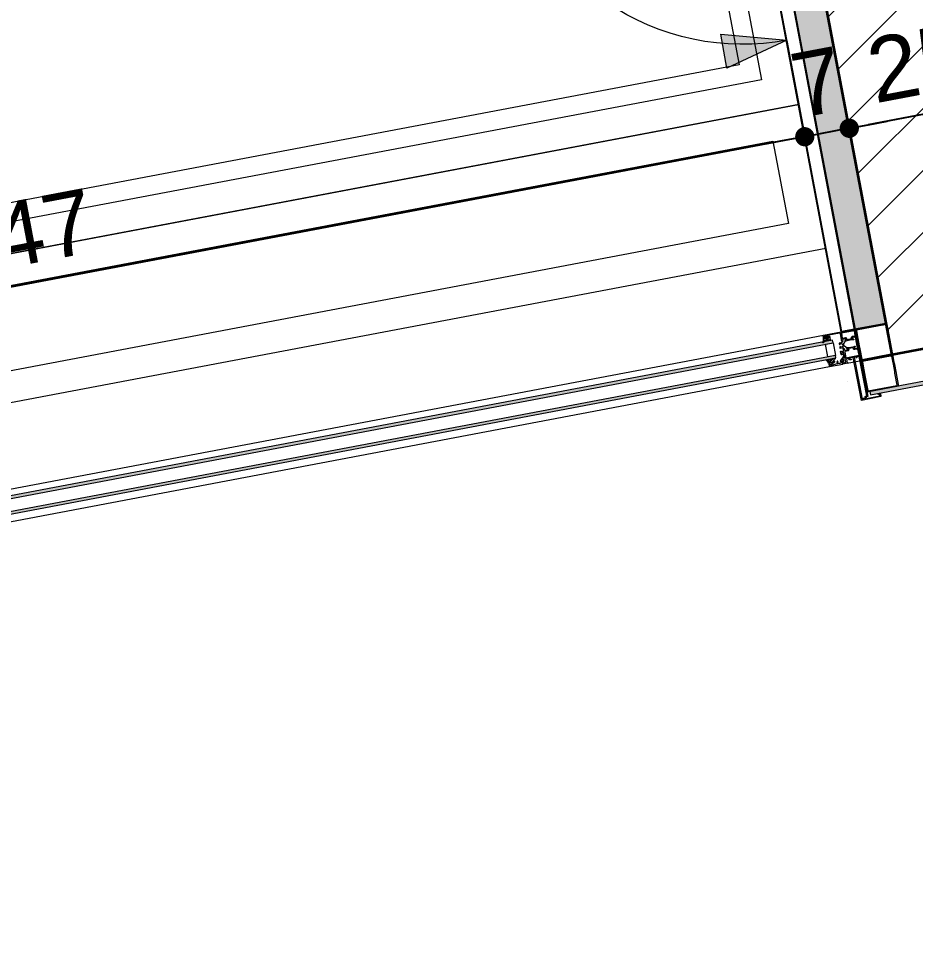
# Model space of a CAD drawing. Header units: centimetres. Extents: x 56941 to 84569, y -27946 to -11680.
# Drawn here: x 57951.7 to 58091.8, y -23923.8 to -23777.5 of the extents above; entities that cross this region are included whole.
import ezdxf

# ---------------------------------------------------------------- set-up
doc = ezdxf.new("R2010")
doc.units = ezdxf.units.CM
doc.header["$LTSCALE"] = 50.8
doc.header["$PDMODE"] = 1
doc.header["$PDSIZE"] = -2
doc.layers.get('0').update_dxf_attribs({"lineweight": 18})
for name, color, linetype, lineweight in [('0-PROJET-CHAPE_CARRELAGE', 7, 'Continuous', 25), ('0-PROJET-COTATIONS', 7, 'Continuous', 13), ('0-PROJET-DESSINS CRÉES', 7, 'Continuous', 9), ('0-PROJET-ISOLATION', 7, 'Continuous', 13), ('0-PROJET-MENUISERIES EXT', 7, 'Continuous', 5), ('0-PROJET-MUR BETON', 7, 'Continuous', 35), ('0-PROJET-NGF', 7, 'Continuous', 5)]:
    doc.layers.add(name, color=color, linetype=linetype, lineweight=lineweight)
doc.styles.add('Arial', font='Arial')
doc.styles.add('Futura Std Book', font='Futura Std Book')
doc.styles.add('Helvetica', font='Helvetica')
doc.dimstyles.new('IS cotation 1_20ème', dxfattribs={"dimtxt": 10.08724, "dimasz": 3.007568, "dimexe": 1, "dimexo": 15.875, "dimgap": 3, "dimtad": 1, "dimdec": 1, "dimtxsty": 'Helvetica', "dimblk": 'DOT', "dimblk1": 'DOT', "dimblk2": 'DOT', "dimcen": 0, "dimdle": 10, "dimazin": 0, "dimtfac": 1, "dimtdec": 1, "dimtix": 1, "dimtmove": 0, "dimatfit": 0, "dimldrblk": 'VW_FILLEDARROW', "dimfxl": 0, "dimfrac": 2, "dimtolj": 1, "dimarcsym": 0})

# ---------------------------------------------------------------- blocks, each defined once
blk = doc.blocks.new('Groupe-212-1')
at = {"color": 7, "lineweight": 13, "flags": 128}
blk.add_lwpolyline([(19266.39, -45917.9), (19267.45, -45923.5), (19267.2, -45923.54), (19267.25, -45923.79), (19269.31, -45923.4), (19269.27, -45923.15), (19269.07, -45923.19), (19269.05, -45923.07), (19269.39, -45923.01), (19269.49, -45923.52), (19266.44, -45924.1), (19265.17, -45917.39), (19264.58, -45917.51), (19264.59, -45917.59, 0.363988), (19264.67, -45917.66), (19264.81, -45917.66), (19264.83, -45917.75), (19264.76, -45917.77, -0.364152), (19264.48, -45917.61, 0.36415), (19264.36, -45917.55), (19264.09, -45917.6), (19264.21, -45918.21), (19264.31, -45918.19), (19264.32, -45918.29), (19263.54, -45918.44), (19263.47, -45918.1), (19263.56, -45917.97), (19263.62, -45917.96), (19263.65, -45918.14), (19263.66, -45918.16), (19263.67, -45918.18), (19263.69, -45918.2), (19263.71, -45918.21), (19263.73, -45918.22), (19263.75, -45918.22), (19263.77, -45918.22), (19263.9, -45918.2), (19263.92, -45918.19), (19263.94, -45918.18), (19263.96, -45918.16), (19263.97, -45918.14), (19263.98, -45918.12), (19263.98, -45918.1), (19263.98, -45918.08), (19263.71, -45916.67), (19263.71, -45916.65), (19263.7, -45916.63), (19263.68, -45916.62), (19263.66, -45916.6), (19263.64, -45916.6), (19263.62, -45916.59), (19263.6, -45916.59), (19263.47, -45916.62), (19263.45, -45916.62), (19263.43, -45916.64), (19263.41, -45916.65), (19263.4, -45916.67), (19263.39, -45916.69), (19263.39, -45916.71), (19263.39, -45916.74), (19263.44, -45916.98), (19263.39, -45916.99), (19263.36, -45916.99), (19263.34, -45916.99), (19263.32, -45916.98), (19263.3, -45916.97), (19263.29, -45916.95), (19263.28, -45916.93), (19263.27, -45916.91), (19263.19, -45916.47), (19263.19, -45916.45), (19263.19, -45916.44), (19263.2, -45916.42), (19263.21, -45916.42), (19263.23, -45916.41), (19263.32, -45916.39), (19263.34, -45916.47), (19263.61, -45916.42), (19263.63, -45916.41), (19263.65, -45916.4), (19263.65, -45916.38), (19263.65, -45916.36), (19263.65, -45916.33), (19263.65, -45916.33), (19263.66, -45916.31), (19263.66, -45916.3), (19263.65, -45916.25), (19263.65, -45916.24), (19263.63, -45916.23), (19263.63, -45916.23), (19263.59, -45916.04), (19263.6, -45916.03), (19263.6, -45916.02), (19263.62, -45916.01), (19263.72, -45915.99), (19263.73, -45915.99), (19263.74, -45916), (19263.75, -45916.02), (19263.8, -45916.25), (19263.8, -45916.27), (19263.82, -45916.28), (19263.83, -45916.29), (19263.85, -45916.29), (19264.24, -45916.22), (19264.26, -45916.21), (19264.27, -45916.2), (19264.28, -45916.18), (19264.28, -45916.16), (19264.26, -45916.09), (19264.08, -45915.88), (19264.08, -45915.87), (19264.08, -45915.87), (19264.09, -45915.86), (19264.09, -45915.86), (19264.1, -45915.86), (19264.38, -45915.85), (19265.15, -45915.71), (19265.42, -45915.61), (19265.42, -45915.61), (19265.43, -45915.61), (19265.43, -45915.61), (19265.44, -45915.62), (19265.44, -45915.62), (19265.35, -45915.89), (19265.36, -45915.96), (19265.37, -45915.97), (19265.38, -45915.99), (19265.4, -45915.99), (19265.42, -45915.99), (19265.8, -45915.92), (19265.82, -45915.92), (19265.83, -45915.9), (19265.84, -45915.88), (19265.84, -45915.86), (19265.79, -45915.63), (19265.58, -45914.48), (19265.53, -45914.24), (19265.53, -45914.22), (19265.51, -45914.21), (19265.49, -45914.2), (19265.47, -45914.2), (19265.09, -45914.28), (19265.07, -45914.28), (19265.06, -45914.3), (19265.05, -45914.31), (19265.05, -45914.33), (19265.06, -45914.4), (19265.25, -45914.61), (19265.25, -45914.62), (19265.25, -45914.63), (19265.24, -45914.63), (19265.24, -45914.63), (19265.23, -45914.63), (19264.95, -45914.64), (19264.18, -45914.78), (19263.91, -45914.89), (19263.91, -45914.89), (19263.9, -45914.89), (19263.89, -45914.88), (19263.89, -45914.88), (19263.89, -45914.87), (19263.98, -45914.61), (19263.97, -45914.54), (19263.96, -45914.52), (19263.95, -45914.51), (19263.93, -45914.5), (19263.91, -45914.5), (19263.53, -45914.57), (19263.51, -45914.58), (19263.5, -45914.59), (19263.49, -45914.61), (19263.49, -45914.63), (19263.53, -45914.87), (19263.53, -45914.88), (19263.52, -45914.89), (19263.51, -45914.9), (19263.41, -45914.92), (19263.4, -45914.92), (19263.38, -45914.91), (19263.38, -45914.9), (19263.34, -45914.71), (19263.32, -45914.61), (19263.15, -45913.69), (19263.14, -45913.66), (19263.12, -45913.64), (19263.11, -45913.62), (19263.08, -45913.61), (19263.06, -45913.61), (19263.03, -45913.61), (19261.37, -45913.92), (19261.35, -45913.93), (19261.34, -45913.94), (19261.33, -45913.96), (19261.33, -45913.98), (19261.35, -45914.1), (19261.36, -45914.12), (19261.37, -45914.13), (19261.39, -45914.14), (19261.41, -45914.14), (19261.44, -45914.13), (19261.46, -45914.13), (19261.48, -45914.14), (19261.49, -45914.15), (19261.5, -45914.17), (19261.5, -45914.19), (19261.5, -45914.21), (19261.49, -45914.23), (19261.48, -45914.24), (19261.46, -45914.25), (19261.21, -45914.3), (19261.19, -45914.3), (19261.17, -45914.29), (19261.16, -45914.28), (19261.15, -45914.26), (19261.14, -45914.21), (19261.24, -45914.19), (19261.21, -45914.04), (19261.2, -45914.02), (19261.19, -45914), (19261.17, -45913.98), (19261.14, -45913.97), (19261.12, -45913.96), (19261.09, -45913.96), (19260.7, -45914.04), (19260.68, -45914.05), (19260.65, -45914.06), (19260.64, -45914.08), (19260.62, -45914.1), (19260.62, -45914.13), (19260.62, -45914.16), (19260.65, -45914.3), (19260.75, -45914.28), (19260.76, -45914.33), (19260.76, -45914.35), (19260.75, -45914.37), (19260.73, -45914.38), (19260.72, -45914.39), (19260.59, -45914.42), (19260.57, -45914.42), (19260.55, -45914.41), (19260.54, -45914.39), (19260.53, -45914.38), (19260.46, -45913.98), (19260.46, -45913.96), (19260.46, -45913.95), (19260.48, -45913.93), (19260.5, -45913.92), (19265.46, -45912.98), (19265.51, -45913.25), (19265.68, -45914.16), (19265.7, -45914.26), (19266.01, -45915.88), (19266.01, -45915.91), (19266.34, -45917.63)], format="xyb", close=True, dxfattribs=at)
for points in [[(19264.11, -45914.42), (19264.12, -45914.45), (19264.14, -45914.58), (19264.15, -45914.6), (19264.16, -45914.61), (19264.18, -45914.62), (19264.2, -45914.62), (19264.87, -45914.49), (19264.89, -45914.48), (19264.9, -45914.47), (19264.91, -45914.45), (19264.91, -45914.43), (19264.88, -45914.3), (19264.88, -45914.27), (19264.89, -45914.24), (19264.9, -45914.21), (19264.92, -45914.18), (19264.94, -45914.16), (19264.97, -45914.14), (19265, -45914.13), (19265.44, -45914.05), (19265.46, -45914.04), (19265.48, -45914.02), (19265.48, -45914.01), (19265.48, -45913.99), (19265.34, -45913.22), (19265.33, -45913.2), (19265.32, -45913.19), (19265.3, -45913.18), (19265.28, -45913.18), (19263.34, -45913.55), (19263.32, -45913.56), (19263.3, -45913.57), (19263.3, -45913.59), (19263.3, -45913.61), (19263.44, -45914.37), (19263.45, -45914.39), (19263.46, -45914.41), (19263.48, -45914.41), (19263.5, -45914.41), (19263.94, -45914.33), (19263.97, -45914.33), (19264.01, -45914.33), (19264.04, -45914.35), (19264.07, -45914.36), (19264.09, -45914.39)], [(19263.94, -45914.33), (19263.5, -45914.41), (19263.48, -45914.41), (19263.46, -45914.41), (19263.45, -45914.39), (19263.44, -45914.37), (19263.3, -45913.61), (19263.3, -45913.59), (19263.3, -45913.57), (19263.32, -45913.56), (19263.34, -45913.55), (19265.28, -45913.18), (19265.3, -45913.18), (19265.32, -45913.19), (19265.33, -45913.2), (19265.34, -45913.22), (19265.48, -45913.99), (19265.48, -45914.01), (19265.48, -45914.02), (19265.46, -45914.04), (19265.44, -45914.05), (19265, -45914.13), (19264.97, -45914.14), (19264.94, -45914.16), (19264.92, -45914.18), (19264.9, -45914.21), (19264.89, -45914.24), (19264.88, -45914.27), (19264.88, -45914.3), (19264.91, -45914.43), (19264.91, -45914.45), (19264.9, -45914.47), (19264.89, -45914.48), (19264.87, -45914.49), (19264.2, -45914.62), (19264.18, -45914.62), (19264.16, -45914.61), (19264.15, -45914.6), (19264.14, -45914.58), (19264.12, -45914.45), (19264.11, -45914.42), (19264.09, -45914.39), (19264.07, -45914.36), (19264.04, -45914.35), (19264.01, -45914.33), (19263.97, -45914.33)], [(19263.72, -45915.99), (19263.73, -45915.99), (19263.74, -45916), (19263.75, -45916.02), (19263.8, -45916.25), (19263.8, -45916.27), (19263.82, -45916.28), (19263.83, -45916.29), (19263.85, -45916.29), (19264.2, -45916.22), (19264.23, -45916.21), (19264.25, -45916.19), (19264.26, -45916.17), (19264.27, -45916.14), (19264.27, -45916.11), (19264.26, -45916.08), (19264.24, -45916.06), (19263.99, -45915.76), (19263.96, -45915.74), (19263.93, -45915.71), (19263.9, -45915.7), (19263.8, -45915.67), (19263.77, -45915.65), (19263.75, -45915.64), (19263.74, -45915.61), (19263.73, -45915.59), (19263.67, -45915.27), (19263.67, -45915.24), (19263.67, -45915.22), (19263.69, -45915.19), (19263.7, -45915.17), (19263.79, -45915.11), (19263.81, -45915.08), (19263.83, -45915.05), (19263.84, -45915.01), (19263.97, -45914.64), (19263.98, -45914.62), (19263.98, -45914.59), (19263.97, -45914.56), (19263.95, -45914.54), (19263.93, -45914.52), (19263.9, -45914.51), (19263.88, -45914.51), (19263.53, -45914.57), (19263.51, -45914.58), (19263.5, -45914.59), (19263.49, -45914.61), (19263.49, -45914.63), (19263.53, -45914.87), (19263.53, -45914.88), (19263.52, -45914.89), (19263.51, -45914.9), (19263.43, -45914.92), (19263.41, -45914.92), (19263.4, -45914.94), (19263.39, -45914.95), (19263.39, -45914.97), (19263.41, -45915.08), (19262.99, -45915.16), (19262.97, -45915.16), (19262.96, -45915.18), (19262.95, -45915.2), (19262.95, -45915.22), (19262.96, -45915.3), (19262.97, -45915.32), (19262.99, -45915.34), (19263.01, -45915.36), (19263.03, -45915.37), (19263.05, -45915.38), (19263.13, -45915.38), (19263.11, -45915.29), (19263.34, -45915.24), (19263.37, -45915.24), (19263.39, -45915.25), (19263.42, -45915.26), (19263.43, -45915.28), (19263.45, -45915.3), (19263.46, -45915.32), (19263.51, -45915.62), (19263.51, -45915.64), (19263.51, -45915.67), (19263.5, -45915.69), (19263.48, -45915.71), (19263.46, -45915.73), (19263.43, -45915.73), (19263.21, -45915.78), (19263.19, -45915.68), (19263.12, -45915.71), (19263.1, -45915.73), (19263.08, -45915.75), (19263.07, -45915.77), (19263.06, -45915.8), (19263.06, -45915.82), (19263.08, -45915.9), (19263.09, -45915.92), (19263.1, -45915.94), (19263.12, -45915.94), (19263.14, -45915.94), (19263.56, -45915.86), (19263.58, -45915.97), (19263.59, -45915.98), (19263.6, -45916), (19263.62, -45916.01), (19263.64, -45916.01)], [(19264.02, -45917.44), (19266.06, -45917.05), (19265.89, -45916.12), (19265.88, -45916.1), (19265.87, -45916.09), (19265.85, -45916.08), (19265.83, -45916.08), (19265.39, -45916.16), (19265.35, -45916.17), (19265.32, -45916.16), (19265.29, -45916.15), (19265.26, -45916.13), (19265.24, -45916.11), (19265.22, -45916.08), (19265.21, -45916.04), (19265.19, -45915.92), (19265.18, -45915.9), (19265.17, -45915.88), (19265.15, -45915.88), (19265.13, -45915.88), (19264.46, -45916), (19264.44, -45916.01), (19264.43, -45916.02), (19264.42, -45916.04), (19264.42, -45916.06), (19264.45, -45916.19), (19264.45, -45916.22), (19264.44, -45916.26), (19264.43, -45916.29), (19264.41, -45916.31), (19264.39, -45916.34), (19264.36, -45916.35), (19264.33, -45916.36), (19263.88, -45916.45), (19263.87, -45916.46), (19263.85, -45916.47), (19263.84, -45916.49), (19263.84, -45916.51), (19263.97, -45917.16)], [(19261.33, -45918.33), (19261.32, -45918.33), (19261.31, -45918.33), (19261.3, -45918.32), (19261.26, -45918.23), (19261.23, -45918.15), (19261.21, -45918.1), (19261.18, -45918.05), (19261.14, -45918), (19261.1, -45917.96), (19261.05, -45917.92), (19261.05, -45917.92), (19261.03, -45917.9), (19261.01, -45917.87), (19261, -45917.85), (19261, -45917.82), (19261.01, -45917.79), (19261.02, -45917.77), (19261.03, -45917.74), (19261.06, -45917.73), (19261.08, -45917.71), (19261.11, -45917.71), (19261.27, -45917.68), (19261.3, -45917.67), (19261.33, -45917.67), (19261.36, -45917.67), (19261.62, -45917.7), (19261.64, -45917.7), (19261.66, -45917.72), (19261.68, -45917.73), (19261.7, -45917.75), (19261.7, -45917.78), (19261.71, -45917.8), (19261.72, -45917.82), (19261.73, -45917.83), (19261.75, -45917.84), (19261.76, -45917.85), (19261.78, -45917.84), (19261.8, -45917.83), (19261.81, -45917.82), (19261.86, -45917.76), (19261.91, -45917.7), (19261.97, -45917.65), (19262.03, -45917.61), (19262.09, -45917.56), (19262.16, -45917.53), (19262.2, -45917.51), (19262.22, -45917.5), (19262.23, -45917.49), (19262.25, -45917.49), (19262.27, -45917.49), (19262.29, -45917.49), (19262.31, -45917.49), (19262.33, -45917.5), (19262.34, -45917.52), (19262.35, -45917.54), (19262.35, -45917.56), (19262.35, -45917.59), (19262.33, -45917.6), (19262.26, -45917.66), (19262.19, -45917.73), (19262.12, -45917.81), (19262.06, -45917.88), (19262, -45917.96), (19261.97, -45918.01), (19261.91, -45918.09), (19261.85, -45918.17), (19261.8, -45918.22), (19261.8, -45918.23), (19261.79, -45918.23), (19261.78, -45918.23), (19261.77, -45918.22), (19261.76, -45918.22), (19261.75, -45918.21), (19261.73, -45918.1), (19261.73, -45918.09), (19261.72, -45918.08), (19261.71, -45918.07), (19261.7, -45918.07), (19261.48, -45918.11), (19261.47, -45918.12), (19261.46, -45918.13), (19261.46, -45918.14), (19261.46, -45918.16), (19261.49, -45918.24), (19261.49, -45918.25), (19261.48, -45918.27), (19261.47, -45918.27)], [(19261.39, -45917.97), (19261.41, -45917.98), (19261.43, -45917.99), (19261.45, -45917.99), (19261.54, -45917.97), (19261.56, -45917.96), (19261.58, -45917.95), (19261.6, -45917.93), (19261.61, -45917.91), (19261.61, -45917.89), (19261.6, -45917.87), (19261.59, -45917.85), (19261.58, -45917.83), (19261.56, -45917.82), (19261.54, -45917.81), (19261.29, -45917.77), (19261.27, -45917.76), (19261.25, -45917.76), (19261.23, -45917.76), (19261.12, -45917.78), (19261.11, -45917.78), (19261.09, -45917.79), (19261.08, -45917.8), (19261.07, -45917.82), (19261.08, -45917.84), (19261.08, -45917.86), (19261.1, -45917.87), (19261.11, -45917.87), (19261.13, -45917.87), (19261.18, -45917.88), (19261.23, -45917.89), (19261.28, -45917.9), (19261.33, -45917.93), (19261.37, -45917.96)], [(19263.06, -45918.32), (19262.86, -45918.36), (19262.84, -45918.36), (19262.82, -45918.35), (19262.81, -45918.34), (19262.8, -45918.32), (19262.76, -45918.09), (19262.82, -45918.07), (19262.77, -45918.02), (19262.75, -45918), (19262.73, -45917.99), (19262.71, -45917.99), (19262.69, -45917.99), (19262.67, -45917.99), (19262.65, -45918.01), (19262.64, -45918.03), (19262.63, -45918.05), (19262.62, -45918.07), (19262.68, -45918.35), (19262.68, -45918.37), (19262.67, -45918.38), (19262.66, -45918.4), (19262.64, -45918.41), (19261.69, -45918.63), (19261.66, -45918.63), (19261.63, -45918.63), (19261.61, -45918.61), (19261.59, -45918.59), (19261.58, -45918.57), (19261.57, -45918.54), (19261.58, -45918.51), (19261.59, -45918.48), (19261.6, -45918.46), (19261.63, -45918.45), (19261.65, -45918.44), (19261.71, -45918.43), (19261.71, -45918.43), (19261.72, -45918.42), (19261.72, -45918.42), (19261.71, -45918.43), (19261.72, -45918.42), (19262.27, -45918.1), (19262.27, -45918.1), (19262.28, -45918.08), (19262.29, -45918.06), (19262.29, -45918.04), (19262.29, -45918.01), (19262.28, -45917.99), (19262.27, -45917.98), (19262.25, -45917.97), (19262.23, -45917.97), (19262.21, -45917.98), (19262.21, -45917.98), (19261.79, -45918.23), (19261.79, -45918.23), (19261.77, -45918.24), (19261.75, -45918.24), (19261.73, -45918.23), (19261.72, -45918.22), (19261.71, -45918.2), (19261.7, -45918.12), (19261.69, -45918.11), (19261.68, -45918.09), (19261.66, -45918.08), (19261.64, -45918.08), (19261.54, -45918.1), (19261.52, -45918.11), (19261.51, -45918.12), (19261.5, -45918.14), (19261.5, -45918.16), (19261.52, -45918.26), (19261.52, -45918.28), (19261.51, -45918.3), (19261.5, -45918.31), (19261.48, -45918.32), (19261.38, -45918.34), (19261.36, -45918.34), (19261.35, -45918.36), (19261.34, -45918.38), (19261.34, -45918.39), (19261.42, -45918.79), (19261.42, -45918.81), (19261.44, -45918.82), (19261.46, -45918.83), (19261.47, -45918.83), (19263.54, -45918.44), (19263.52, -45918.34), (19263.51, -45918.34), (19263.49, -45918.34), (19263.47, -45918.33), (19263.45, -45918.31), (19263.34, -45918.07), (19263.33, -45918.04), (19263.33, -45918.02), (19263.33, -45917.99), (19263.35, -45917.97), (19263.37, -45917.95), (19263.39, -45917.93), (19263.42, -45917.93), (19263.69, -45917.9), (19263.7, -45917.89), (19263.71, -45917.88), (19263.69, -45917.79), (19263.68, -45917.78), (19263.67, -45917.76), (19263.66, -45917.76), (19263.64, -45917.75), (19263.51, -45917.77), (19263.49, -45917.77), (19263.48, -45917.76), (19263.46, -45917.74), (19263.46, -45917.73), (19263.46, -45917.71), (19263.47, -45917.69), (19263.7, -45917.34), (19263.71, -45917.33), (19263.73, -45917.33), (19263.74, -45917.34), (19263.77, -45917.37), (19263.78, -45917.37), (19263.78, -45917.37), (19263.79, -45917.37), (19263.79, -45917.37), (19263.79, -45917.36), (19263.73, -45917.04), (19263.73, -45917.02), (19263.72, -45917.02), (19263.71, -45917.01), (19263.69, -45916.99), (19263.68, -45916.97), (19263.66, -45916.86), (19263.65, -45916.85), (19263.65, -45916.85), (19263.64, -45916.84), (19263.63, -45916.84), (19263.62, -45916.85), (19263.61, -45916.85), (19263.61, -45916.86), (19263.61, -45916.87), (19263.64, -45917.07), (19263.65, -45917.12), (19263.65, -45917.17), (19263.63, -45917.21), (19263.6, -45917.25), (19263.58, -45917.29), (19263.17, -45917.89), (19263.15, -45917.92), (19263.14, -45917.95), (19263.14, -45917.98), (19263.15, -45918.01), (19263.16, -45918.04), (19263.24, -45918.23), (19263.25, -45918.24), (19263.25, -45918.26), (19263.24, -45918.28), (19263.23, -45918.29), (19263.21, -45918.3)], [(19267.26, -45923.38), (19266.1, -45917.22), (19265.68, -45917.3), (19265.71, -45917.45), (19265.59, -45917.47), (19265.57, -45917.32), (19265.32, -45917.37), (19266.56, -45923.92), (19266.81, -45923.87), (19266.78, -45923.73), (19266.9, -45923.7), (19266.92, -45923.85), (19267.1, -45923.82), (19267.03, -45923.42)]]:
    blk.add_lwpolyline(points, close=True, dxfattribs=at)
at = {"lineweight": 13}
for points in [[(19260.5, -45914.41, 0), (19260.5, -45914.4, 0), (19260.5, -45914.39, 0), (19260.5, -45914.38, 0), (19260.51, -45914.38, 0), (19260.51, -45914.37, 0), (19260.52, -45914.37, 0), (19260.53, -45914.37, 0), (19260.54, -45914.44, 0), (19260.71, -45914.41, 0), (19260.71, -45914.42, 0), (19260.72, -45914.43, 0), (19260.72, -45914.43, 0), (19260.73, -45914.44, 0), (19260.73, -45914.45, 0), (19260.74, -45914.45, 0), (19260.75, -45914.45, 0), (19260.76, -45914.45, 0), (19260.77, -45914.45, 0), (19260.78, -45914.45, 0), (19260.78, -45914.45, 0), (19260.79, -45914.44, 0), (19260.8, -45914.44, 0), (19260.8, -45914.43, 0), (19260.81, -45914.42, 0), (19260.81, -45914.41, 0), (19260.81, -45914.4, 0), (19260.81, -45914.39, 0), (19260.78, -45914.27, 0), (19260.74, -45914.27, 0), (19260.74, -45914.27, 0), (19260.73, -45914.27, 0), (19260.72, -45914.27, 0), (19260.72, -45914.27, 0), (19260.71, -45914.26, 0), (19260.71, -45914.25, 0), (19260.71, -45914.25, 0), (19260.71, -45914.24, 0), (19260.71, -45914.23, 0), (19260.71, -45914.23, 0), (19260.8, -45914.11, 0), (19260.8, -45914.1, 0), (19260.81, -45914.09, 0), (19260.82, -45914.09, 0), (19260.83, -45914.09, 0), (19261.09, -45914.04, 0), (19261.1, -45914.04, 0), (19261.11, -45914.04, 0), (19261.12, -45914.04, 0), (19261.13, -45914.04, 0), (19261.25, -45914.13, 0), (19261.25, -45914.13, 0), (19261.26, -45914.14, 0), (19261.26, -45914.14, 0), (19261.26, -45914.15, 0), (19261.26, -45914.16, 0), (19261.26, -45914.16, 0), (19261.25, -45914.17, 0), (19261.25, -45914.18, 0), (19261.24, -45914.18, 0), (19261.24, -45914.18, 0), (19261.2, -45914.19, 0), (19261.22, -45914.32, 0), (19261.22, -45914.32, 0), (19261.23, -45914.33, 0), (19261.23, -45914.34, 0), (19261.24, -45914.35, 0), (19261.25, -45914.35, 0), (19261.25, -45914.35, 0), (19261.26, -45914.36, 0), (19261.27, -45914.36, 0), (19261.28, -45914.36, 0), (19261.29, -45914.35, 0), (19261.3, -45914.35, 0), (19261.3, -45914.34, 0), (19261.31, -45914.34, 0), (19261.31, -45914.33, 0), (19261.32, -45914.32, 0), (19261.32, -45914.31, 0), (19261.32, -45914.3, 0), (19261.32, -45914.3, 0), (19261.49, -45914.27, 0), (19261.54, -45914.57, 0), (19261.5, -45914.68, 0), (19261.49, -45914.69, 0), (19261.49, -45914.7, 0), (19261.48, -45914.7, 0), (19261.48, -45914.71, 0), (19261.47, -45914.71, 0), (19261.46, -45914.71, 0), (19261.45, -45914.71, 0), (19261.44, -45914.7, 0), (19261.44, -45914.7, 0), (19261.43, -45914.69, 0), (19261.43, -45914.69, 0), (19261.39, -45914.63, 0), (19261.38, -45914.62, 0), (19261.38, -45914.61, 0), (19261.37, -45914.61, 0), (19261.36, -45914.61, 0), (19261.36, -45914.61, 0), (19261.35, -45914.61, 0), (19261.34, -45914.61, 0), (19261.33, -45914.61, 0), (19261.33, -45914.62, 0), (19261.32, -45914.63, 0), (19261.32, -45914.63, 0), (19261.32, -45914.64, 0), (19261.3, -45914.71, 0), (19261.3, -45914.72, 0), (19261.3, -45914.73, 0), (19261.29, -45914.73, 0), (19261.29, -45914.74, 0), (19261.28, -45914.74, 0), (19261.27, -45914.74, 0), (19261.26, -45914.75, 0), (19261.26, -45914.74, 0), (19261.25, -45914.74, 0), (19261.24, -45914.74, 0), (19261.23, -45914.73, 0), (19261.23, -45914.73, 0), (19261.19, -45914.66, 0), (19261.19, -45914.66, 0), (19261.18, -45914.65, 0), (19261.17, -45914.65, 0), (19261.17, -45914.65, 0), (19261.16, -45914.64, 0), (19261.15, -45914.64, 0), (19261.14, -45914.65, 0), (19261.14, -45914.65, 0), (19261.13, -45914.66, 0), (19261.12, -45914.66, 0), (19261.12, -45914.67, 0), (19261.12, -45914.68, 0), (19261.11, -45914.75, 0), (19261.1, -45914.76, 0), (19261.1, -45914.76, 0), (19261.1, -45914.77, 0), (19261.09, -45914.78, 0), (19261.08, -45914.78, 0), (19261.07, -45914.78, 0), (19261.07, -45914.78, 0), (19261.06, -45914.78, 0), (19261.05, -45914.78, 0), (19261.04, -45914.77, 0), (19261.04, -45914.77, 0), (19261.03, -45914.76, 0), (19261, -45914.7, 0), (19260.99, -45914.69, 0), (19260.99, -45914.69, 0), (19260.98, -45914.68, 0), (19260.97, -45914.68, 0), (19260.96, -45914.68, 0), (19260.95, -45914.68, 0), (19260.95, -45914.68, 0), (19260.94, -45914.69, 0), (19260.93, -45914.69, 0), (19260.93, -45914.7, 0), (19260.92, -45914.71, 0), (19260.92, -45914.72, 0), (19260.91, -45914.79, 0), (19260.91, -45914.79, 0), (19260.9, -45914.8, 0), (19260.9, -45914.81, 0), (19260.89, -45914.81, 0), (19260.89, -45914.82, 0), (19260.88, -45914.82, 0), (19260.87, -45914.82, 0), (19260.86, -45914.82, 0), (19260.86, -45914.82, 0), (19260.85, -45914.81, 0), (19260.84, -45914.81, 0), (19260.84, -45914.8, 0), (19260.83, -45914.79, 0), (19260.83, -45914.79, 0), (19260.82, -45914.72, 0), (19260.82, -45914.71, 0), (19260.81, -45914.7, 0), (19260.81, -45914.7, 0), (19260.8, -45914.69, 0), (19260.79, -45914.68, 0), (19260.79, -45914.68, 0), (19260.78, -45914.68, 0), (19260.77, -45914.68, 0), (19260.76, -45914.68, 0), (19260.75, -45914.68, 0), (19260.75, -45914.68, 0), (19260.74, -45914.69, 0), (19260.73, -45914.69, 0), (19260.73, -45914.7, 0), (19260.49, -45915.08, 0), (19260.49, -45915.09, 0), (19260.48, -45915.09, 0), (19260.47, -45915.1, 0), (19260.47, -45915.1, 0), (19260.46, -45915.1, 0), (19260.45, -45915.1, 0), (19260.44, -45915.1, 0), (19260.44, -45915.1, 0), (19260.43, -45915.09, 0), (19260.42, -45915.09, 0), (19260.42, -45915.08, 0), (19260.42, -45915.07, 0), (19260.42, -45915.06, 0), (19260.42, -45915.06, 0), (19260.42, -45915.05, 0), (19260.5, -45914.82, 0), (19260.51, -45914.79, 0), (19260.51, -45914.77, 0), (19260.52, -45914.75, 0), (19260.52, -45914.72, 0), (19260.52, -45914.7, 0), (19260.52, -45914.67, 0), (19260.52, -45914.65, 0), (19260.5, -45914.41, 0)], [(19260.88, -45914.25, 0), (19260.92, -45914.44, 0), (19260.92, -45914.45, 0), (19260.93, -45914.46, 0), (19260.93, -45914.47, 0), (19260.94, -45914.47, 0), (19260.94, -45914.48, 0), (19260.95, -45914.48, 0), (19260.96, -45914.48, 0), (19260.97, -45914.49, 0), (19260.98, -45914.48, 0), (19261.1, -45914.46, 0), (19261.1, -45914.46, 0), (19261.11, -45914.46, 0), (19261.12, -45914.45, 0), (19261.13, -45914.44, 0), (19261.13, -45914.44, 0), (19261.13, -45914.43, 0), (19261.14, -45914.42, 0), (19261.14, -45914.41, 0), (19261.14, -45914.4, 0), (19261.1, -45914.21, 0), (19261.1, -45914.2, 0), (19261.09, -45914.19, 0), (19261.09, -45914.18, 0), (19261.08, -45914.18, 0), (19261.07, -45914.17, 0), (19261.07, -45914.17, 0), (19261.06, -45914.17, 0), (19261.05, -45914.17, 0), (19261.04, -45914.17, 0), (19260.92, -45914.19, 0), (19260.91, -45914.19, 0), (19260.91, -45914.2, 0), (19260.9, -45914.2, 0), (19260.89, -45914.21, 0), (19260.89, -45914.21, 0), (19260.88, -45914.22, 0), (19260.88, -45914.23, 0), (19260.88, -45914.24, 0), (19260.88, -45914.25, 0)]]:
    blk.add_polyline3d(points, dxfattribs=at)
at = {"layer": '0-PROJET-ISOLATION', "lineweight": 13}
blk.add_line((19266.01, -45915.9), (19266.63, -45919.19), dxfattribs=at)
blk = doc.blocks.new('Groupe-213-1')
at = {"color": 7, "lineweight": 13, "flags": 128}
blk.add_lwpolyline([(19261.46, -45918.16), (19261.46, -45918.14), (19261.46, -45918.13), (19261.47, -45918.12), (19261.48, -45918.11)], dxfattribs=at)
blk.add_blockref('Groupe-212-1', (0, 0))
blk = doc.blocks.new('Groupe-214-1')
at = {"color": 7, "flags": 128}
blk.add_lwpolyline([(19266.42, -45923.12), (19266.42, -45923.1), (19266.43, -45923.09), (19266.43, -45923.08), (19266.45, -45923.07)], dxfattribs=at)
blk = doc.blocks.new('Groupe-261-1')
at = {"layer": '0-PROJET-DESSINS CRÉES', "color": 253, "linetype": 'Continuous', "lineweight": 5, "flags": 128}
for points in [[(19237.83, -45778.49), (19256.65, -45877.86), (19050.31, -45916.94), (19031.5, -45817.56)], [(19233.82, -45784.21), (19250.83, -45874), (19049.41, -45912.14), (19032.4, -45822.36)], [(19231.42, -45787.65), (19247.33, -45871.68), (19051.81, -45908.71), (19035.9, -45824.68)], [(19256.63, -45877.86), (19260.89, -45900.35), (19054.55, -45939.42), (19050.3, -45916.94)], [(19252.62, -45883.59), (19255.07, -45896.48), (19058.56, -45933.7), (19056.12, -45920.8)]]:
    blk.add_lwpolyline(points, close=True, dxfattribs=at)
blk = doc.blocks.new('Groupe-341-1')
at = {"layer": '0-PROJET-NGF', "linetype": 'Continuous', "lineweight": 0}
blk.add_hatch(color=7, dxfattribs=at).paths.add_polyline_path([(19244.47, -45866.91), (19254.78, -45867.81), (19245.4, -45872.19)])
at = {"layer": '0-PROJET-NGF', "color": 7, "lineweight": 5, "flags": 128}
blk.add_lwpolyline([(19254.78, -45867.81), (19252.97, -45868.11), (19251.14, -45868.32), (19249.3, -45868.44), (19247.46, -45868.47), (19245.62, -45868.41), (19243.78, -45868.25), (19241.96, -45868.01), (19240.15, -45867.68), (19238.35, -45867.26), (19236.58, -45866.75), (19234.84, -45866.16), (19233.13, -45865.48), (19231.45, -45864.72), (19229.81, -45863.88), (19228.22, -45862.95), (19226.67, -45861.95), (19225.17, -45860.88), (19223.73, -45859.73), (19222.35, -45858.52), (19221.03, -45857.24), (19219.77, -45855.89), (19218.58, -45854.49), (19217.46, -45853.02), (19216.41, -45851.51), (19215.44, -45849.94), (19214.55, -45848.33), (19213.74, -45846.68), (19213, -45844.99), (19212.36, -45843.27), (19211.8, -45841.51), (19211.32, -45839.73), (19210.93, -45837.93), (19210.64, -45836.11), (19210.43, -45834.29), (19210.31, -45832.45), (19210.28, -45830.61), (19210.34, -45828.77), (19210.49, -45826.93), (19210.74, -45825.1), (19211.07, -45823.29), (19211.49, -45821.5), (19211.99, -45819.73), (19212.59, -45817.99), (19213.27, -45816.27), (19214.03, -45814.6), (19214.87, -45812.96), (19215.79, -45811.36), (19216.79, -45809.82), (19217.87, -45808.32), (19219.01, -45806.88), (19220.23, -45805.5), (19221.51, -45804.17), (19222.85, -45802.92), (19224.26, -45801.73), (19225.72, -45800.61), (19227.24, -45799.56), (19228.8, -45798.59), (19230.41, -45797.7), (19232.07, -45796.88), (19233.76, -45796.15), (19235.48, -45795.5), (19237.23, -45794.94), (19239.01, -45794.47), (19240.81, -45794.08)], dxfattribs=at)
at = {"layer": '0-PROJET-NGF', "color": 7, "linetype": 'Continuous', "lineweight": 5, "flags": 128}
blk.add_lwpolyline([(19244.47, -45866.91), (19254.78, -45867.81), (19245.4, -45872.19)], close=True, dxfattribs=at)
at = {"layer": '0-PROJET-NGF', "color": 7, "insert": (19237.31, -45807.38), "char_height": 12.586, "attachment_point": 1, "rotation": 280.7296, "line_spacing_factor": 0.962448, "style": 'Futura Std Book'}
blk.add_mtext('207,24', dxfattribs=at)
blk = doc.blocks.new('_DOT')
at = {"color": 0, "linetype": 'ByBlock', "lineweight": -2}
blk.add_line((-0.5, 0), (-1, 0), dxfattribs=at)
at = {"color": 0, "linetype": 'ByBlock', "const_width": 0.5}
blk.add_lwpolyline([(-0.25, 0, 1), (0.25, 0, 1)], format="xyb", close=True, dxfattribs=at)
blk = doc.blocks.new('*D451')
at = {"layer": '0-PROJET-DESSINS CRÉES', "color": 0, "linetype": 'Continuous', "lineweight": -2}
for p, q in [((58165.1, -23930.64), (58167.14, -23941.45)), ((58164, -23941.03), (58008.93, -23970.39)), ((58004.12, -23961.13), (58006.16, -23971.94))]:
    blk.add_line(p, q, dxfattribs=at)
at = {"layer": 'Defpoints', "color": 0}
for p in [(58158.65, -23896.62), (57997.67, -23927.1), (58005.98, -23970.95)]:
    blk.add_point(p, dxfattribs=at)
at = {"layer": '0-PROJET-DESSINS CRÉES', "color": 0, "lineweight": -2, "xscale": 3.007568359375, "yscale": 3.007568359375, "zscale": 3.007568359375}
for p, rotation in [((58166.96, -23940.47), 10.7235947438881), ((58005.98, -23970.95), 190.7235947438881)]:
    blk.add_blockref('_DOT', p, dxfattribs=dict(at, rotation=rotation))
at = {"layer": '0-PROJET-DESSINS CRÉES', "color": 0, "lineweight": 13, "insert": (58084.97, -23947.82), "char_height": 10.069, "attachment_point": 5, "rotation": 10.7236, "style": 'Arial'}
blk.add_mtext('\\A1;164', dxfattribs=at)
blk = doc.blocks.new('VW_FILLEDARROW')
at = {"linetype": 'Continuous', "lineweight": 0}
blk.add_hatch(color=0, dxfattribs=at).paths.add_polyline_path([(-10.557, 2.829), (0, 0), (-10.557, -2.829)])
at = {"color": 0, "linetype": 'Continuous', "lineweight": 5, "flags": 128}
blk.add_lwpolyline([(-10.557, 2.829), (0, 0), (-10.557, -2.829)], close=True, dxfattribs=at)
blk = doc.blocks.new('*D467')
at = {"layer": '0-PROJET-COTATIONS', "color": 0, "linetype": 'Continuous', "lineweight": -2}
for p, q in [((58071.65, -23780.93), (58074.31, -23794.97)), ((58071.54, -23796.51), (57834.88, -23841.33)), ((57830.07, -23832.06), (57832.11, -23842.87))]:
    blk.add_line(p, q, dxfattribs=at)
at = {"layer": 'Defpoints', "color": 0}
for p in [(58074.6, -23796.53), (57826.88, -23815.25), (57831.93, -23841.89)]:
    blk.add_point(p, dxfattribs=at)
at = {"layer": '0-PROJET-COTATIONS', "color": 0, "lineweight": -2, "xscale": 3.007568359375, "yscale": 3.007568359375, "zscale": 3.007568359375}
for p, rotation in [((58074.5, -23795.95), 10.72359474388749), ((57831.93, -23841.89), 190.7235947438875)]:
    blk.add_blockref('_DOT', p, dxfattribs=dict(at, rotation=rotation))
at = {"layer": '0-PROJET-COTATIONS', "color": 0, "lineweight": 5, "insert": (57951.71, -23811.02), "char_height": 10.087, "attachment_point": 5, "rotation": 10.7236, "style": 'Helvetica'}
blk.add_mtext('\\A1;247', dxfattribs=at)
blk = doc.blocks.new('*D468')
at = {"layer": '0-PROJET-COTATIONS', "color": 0, "linetype": 'Continuous', "lineweight": -2}
for p, q in [((58071.65, -23780.93), (58074.31, -23794.97)), ((58084.4, -23794.07), (58087.36, -23793.52)), ((58081.45, -23794.63), (58074.5, -23795.95)), ((58071.54, -23796.51), (58068.59, -23797.07)), ((58083.66, -23806.31), (58081.63, -23795.62))]:
    blk.add_line(p, q, dxfattribs=at)
at = {"layer": 'Defpoints', "color": 0}
for p in [(58080.7, -23790.71), (58074.5, -23795.95), (58074.6, -23796.53)]:
    blk.add_point(p, dxfattribs=at)
at = {"layer": '0-PROJET-COTATIONS', "color": 0, "lineweight": -2, "xscale": 3.007568359375, "yscale": 3.007568359375, "zscale": 3.007568359375}
for p, rotation in [((58081.45, -23794.63), 190.7235947438701), ((58074.5, -23795.95), 10.72359474387013)]:
    blk.add_blockref('_DOT', p, dxfattribs=dict(at, rotation=rotation))
at = {"layer": '0-PROJET-COTATIONS', "color": 0, "lineweight": 5, "insert": (58076.47, -23787.39), "char_height": 10.087, "attachment_point": 5, "rotation": 10.7236, "style": 'Helvetica'}
blk.add_mtext('\\A1;7', dxfattribs=at)
blk = doc.blocks.new('*D469')
at = {"layer": '0-PROJET-COTATIONS', "color": 0, "linetype": 'Continuous', "lineweight": -2}
for p, q in [((58104.15, -23780.16), (58106.19, -23790.97)), ((58103.05, -23790.54), (58084.4, -23794.07)), ((58083.66, -23806.31), (58081.63, -23795.62))]:
    blk.add_line(p, q, dxfattribs=at)
at = {"layer": 'Defpoints', "color": 0}
for p in [(58094.37, -23728.53), (58080.7, -23790.71), (58081.45, -23794.63)]:
    blk.add_point(p, dxfattribs=at)
at = {"layer": '0-PROJET-COTATIONS', "color": 0, "lineweight": -2, "xscale": 3.007568359375, "yscale": 3.007568359375, "zscale": 3.007568359375}
for p, rotation in [((58106.01, -23789.98), 10.72359474388429), ((58081.45, -23794.63), 190.7235947438843)]:
    blk.add_blockref('_DOT', p, dxfattribs=dict(at, rotation=rotation))
at = {"layer": '0-PROJET-COTATIONS', "color": 0, "lineweight": 5, "insert": (58092.23, -23784.41), "char_height": 10.087, "attachment_point": 5, "rotation": 10.7236, "style": 'Helvetica'}
blk.add_mtext('\\A1;25', dxfattribs=at)

msp = doc.modelspace()

# ---------------------------------------------------------------- hatches: boundary and pattern name
at = {"linetype": 'Continuous', "lineweight": 0}
h = msp.add_hatch(color=7, dxfattribs=at)
h.paths.add_polyline_path([(58084.23, -23835.85), (58083.91, -23834.18), (58083.85, -23833.87), (58083.79, -23833.55), (58083.58, -23832.4), (58083.54, -23832.22), (58083.52, -23832.12), (58083.3, -23830.94), (58088.21, -23830.01), (58088.26, -23830.28), (58088.43, -23831.19), (58088.45, -23831.29), (58088.76, -23832.91), (58088.76, -23832.94), (58089.09, -23834.66), (58089.14, -23834.92)])
h.paths.add_polyline_path([(58087.06, -23830.39), (58083.54, -23831.06), (58083.52, -23831.07), (58083.5, -23831.08), (58083.5, -23831.1), (58083.5, -23831.12), (58083.73, -23832.37), (58083.95, -23833.52), (58084, -23833.76), (58084.04, -23834.01), (58084.35, -23835.62), (58084.35, -23835.63), (58084.36, -23835.64), (58084.38, -23835.65), (58084.39, -23835.66), (58084.41, -23835.66), (58088.9, -23834.8), (58088.92, -23834.8), (58088.93, -23834.79), (58088.94, -23834.78), (58088.94, -23834.76), (58088.94, -23834.75), (58088.64, -23833.14), (58088.59, -23832.89), (58088.55, -23832.65), (58088.33, -23831.5), (58088.29, -23831.27), (58088.24, -23831.01), (58088.09, -23830.25), (58088.08, -23830.23), (58088.07, -23830.21), (58088.05, -23830.21), (58088.03, -23830.21), (58087.65, -23830.28)])
at = {"layer": '0-PROJET-CHAPE_CARRELAGE', "linetype": 'Continuous', "lineweight": 0}
msp.add_hatch(color=253, dxfattribs=at).paths.add_polyline_path([(58059.29, -23677.68), (58054.37, -23678.61), (58082.31, -23826.04), (58087.22, -23825.11)])
at = {"layer": '0-PROJET-MENUISERIES EXT', "linetype": 'Continuous', "lineweight": 0}
for color, points in [(7, [(58140.58, -23825.69), (58139.55, -23820.29), (58139.06, -23820.38), (58139.99, -23825.29), (58084.68, -23835.77), (58084.78, -23836.26)]), (254, [(58078.83, -23827.75), (57841.55, -23872.68), (57841.62, -23873.07), (58078.91, -23828.13)]), (254, [(58079.28, -23830.11), (57841.99, -23875.05), (57842.07, -23875.43), (58079.35, -23830.5)])]:
    msp.add_hatch(color=color, dxfattribs=at).paths.add_polyline_path(points)
at = {"layer": '0-PROJET-MUR BETON', "linetype": 'Continuous', "lineweight": 5}
h = msp.add_hatch(dxfattribs=at)
h.set_pattern_fill('hachure A', style=0, pattern_type=2)
h.set_pattern_definition([(45, (38816.9114, 22086.9576), (5.2916667, -4.4097222), [])])
h.paths.add_polyline_path([(58139.06, -23820.38), (58088.15, -23830.02), (58058.36, -23672.79), (58109.28, -23663.14), (58112.63, -23680.83), (58086.28, -23685.82), (58109.36, -23807.67), (58135.71, -23802.68), (58139.1, -23820.58)])

# ---------------------------------------------------------------- linework, layer by layer
at = {"color": 7, "flags": 128}
for points in [[(58083.3, -23830.94), (58082.98, -23829.27), (58082.92, -23828.96), (58082.86, -23828.64), (58082.65, -23827.49), (58082.61, -23827.3), (58082.59, -23827.21), (58082.37, -23826.03), (58087.28, -23825.1), (58087.33, -23825.36), (58087.5, -23826.28), (58087.52, -23826.37), (58087.83, -23828), (58087.83, -23828.03), (58088.16, -23829.74), (58088.21, -23830.01)], [(58086.13, -23825.48), (58082.6, -23826.15), (58082.59, -23826.15), (58082.57, -23826.17), (58082.57, -23826.18), (58082.56, -23826.2), (58082.8, -23827.46), (58083.02, -23828.61), (58083.07, -23828.85), (58083.11, -23829.1), (58083.42, -23830.7), (58083.42, -23830.72), (58083.43, -23830.73), (58083.44, -23830.74), (58083.46, -23830.74), (58083.48, -23830.74), (58087.97, -23829.89), (58087.99, -23829.89), (58088, -23829.88), (58088.01, -23829.86), (58088.01, -23829.85), (58088.01, -23829.83), (58087.71, -23828.23), (58087.66, -23827.98), (58087.62, -23827.74), (58087.4, -23826.59), (58087.36, -23826.36), (58087.31, -23826.1), (58087.16, -23825.33), (58087.15, -23825.32), (58087.14, -23825.3), (58087.12, -23825.29), (58087.1, -23825.29), (58086.72, -23825.37)]]:
    msp.add_lwpolyline(points, close=True, dxfattribs=at)
at = {"color": 7, "lineweight": 13, "flags": 128}
for points in [[(58084.23, -23835.85), (58083.91, -23834.18), (58083.85, -23833.87), (58083.79, -23833.55), (58083.58, -23832.4), (58083.54, -23832.22), (58083.52, -23832.12), (58083.3, -23830.94), (58088.21, -23830.01), (58088.26, -23830.28), (58088.43, -23831.19), (58088.45, -23831.29), (58088.76, -23832.91), (58088.76, -23832.94), (58089.09, -23834.66), (58089.14, -23834.92)], [(58087.06, -23830.39), (58083.54, -23831.06), (58083.52, -23831.07), (58083.5, -23831.08), (58083.5, -23831.1), (58083.5, -23831.12), (58083.73, -23832.37), (58083.95, -23833.52), (58084, -23833.76), (58084.04, -23834.01), (58084.35, -23835.62), (58084.35, -23835.63), (58084.36, -23835.64), (58084.38, -23835.65), (58084.39, -23835.66), (58084.41, -23835.66), (58088.9, -23834.8), (58088.92, -23834.8), (58088.93, -23834.79), (58088.94, -23834.78), (58088.94, -23834.76), (58088.94, -23834.75), (58088.64, -23833.14), (58088.59, -23832.89), (58088.55, -23832.65), (58088.33, -23831.5), (58088.29, -23831.27), (58088.24, -23831.01), (58088.09, -23830.25), (58088.08, -23830.23), (58088.07, -23830.21), (58088.05, -23830.21), (58088.03, -23830.21), (58087.65, -23830.28)]]:
    msp.add_lwpolyline(points, close=True, dxfattribs=at)
at = {"color": 7, "linetype": 'Continuous', "lineweight": 18, "flags": 128}
msp.add_lwpolyline([(58081.17, -23834.17), (58081.17, -23834.17), (58081.17, -23834.17)], close=True, dxfattribs=at)
at = {"layer": '0-PROJET-CHAPE_CARRELAGE', "color": 7, "linetype": 'Continuous', "lineweight": 25, "flags": 128}
for points in [[(58059.29, -23677.68), (58054.37, -23678.61), (58082.31, -23826.04), (58087.22, -23825.11)], [(58080.24, -23826.43), (58052.42, -23678.82), (58054.42, -23678.44), (58082.24, -23826.05)]]:
    msp.add_lwpolyline(points, close=True, dxfattribs=at)
at = {"layer": '0-PROJET-MENUISERIES EXT'}
for p, q in [((58081.12, -23831.35), (58139.06, -23820.38)), ((57837.7, -23872.36), (58077.44, -23826.96)), ((57838.63, -23877.28), (58078.37, -23831.87))]:
    msp.add_line(p, q, dxfattribs=at)
at = {"layer": '0-PROJET-MENUISERIES EXT', "flags": 128}
msp.add_lwpolyline([(58140.58, -23825.69), (58139.55, -23820.29), (58139.06, -23820.38), (58139.99, -23825.29), (58084.68, -23835.77), (58084.78, -23836.26)], close=True, dxfattribs=at)
at = {"layer": '0-PROJET-MENUISERIES EXT', "lineweight": 9, "flags": 128}
for points in [[(58078.83, -23827.75), (57841.55, -23872.68), (57841.62, -23873.07), (58078.91, -23828.13)], [(58077.73, -23828.36), (58078.91, -23828.13), (58079.28, -23830.11), (58078.1, -23830.33)], [(58079.28, -23830.11), (57841.99, -23875.05), (57842.07, -23875.43), (58079.35, -23830.5)]]:
    msp.add_lwpolyline(points, close=True, dxfattribs=at)
at = {"layer": '0-PROJET-MUR BETON', "flags": 128}
msp.add_lwpolyline([(58139.06, -23820.38), (58088.15, -23830.02), (58058.36, -23672.79), (58109.28, -23663.14), (58112.63, -23680.83), (58086.28, -23685.82), (58109.36, -23807.67), (58135.71, -23802.68), (58139.1, -23820.58)], dxfattribs=at)

# ---------------------------------------------------------------- block references
at = {"color": 7}
for name in ['Groupe-213-1', 'Groupe-214-1']:
    msp.add_blockref(name, (38816.91, 22086.96), dxfattribs=at)
at = {"layer": '0-PROJET-DESSINS CRÉES', "color": 253}
msp.add_blockref('Groupe-261-1', (38816.91, 22086.96), dxfattribs=at)
at = {"layer": '0-PROJET-NGF', "color": 7}
msp.add_blockref('Groupe-341-1', (38816.91, 22086.96), dxfattribs=at)

# ---------------------------------------------------------------- dimensions: what is measured, and where the dimension line sits
at = {"layer": '0-PROJET-COTATIONS', "color": 7, "linetype": 'Continuous', "lineweight": 5}
for base, p1, p2, picture, middle in [((58081.45, -23794.63), (58094.37, -23728.53), (58080.7, -23790.71), '*D469', (58092.23, -23784.41)), ((58074.5, -23795.95), (58080.7, -23790.71), (58074.6, -23796.53), '*D468', (58076.47, -23787.39)), ((57831.93, -23841.89), (58074.6, -23796.53), (57826.88, -23815.25), '*D467', (57951.71, -23811.02))]:
    dim = msp.add_linear_dim(base=base, p1=p1, p2=p2, angle=10.7236, dimstyle='IS cotation 1_20ème', override={"dimtxt": 10.08724, "dimdec": 0, "dimpost": '<>', "dimtxsty": 'Helvetica', "dimtmove": 2}, dxfattribs=at)
    dim.commit()
    dim.dimension.update_dxf_attribs({"geometry": picture, "text_midpoint": middle})
at = {"layer": '0-PROJET-DESSINS CRÉES', "color": 7, "linetype": 'Continuous', "lineweight": 13}
dim = msp.add_linear_dim(base=(58005.98, -23970.95), p1=(58158.65, -23896.62), p2=(57997.67, -23927.1), angle=10.7236, dimstyle='IS cotation 1_20ème', override={"dimtxt": 10.068866, "dimdec": 0, "dimpost": '<>', "dimtxsty": 'Arial', "dimtmove": 2}, dxfattribs=at)
dim.commit()
dim.dimension.update_dxf_attribs({"geometry": '*D451', "text_midpoint": (58084.97, -23947.82)})

doc.saveas('drawing.dxf')
